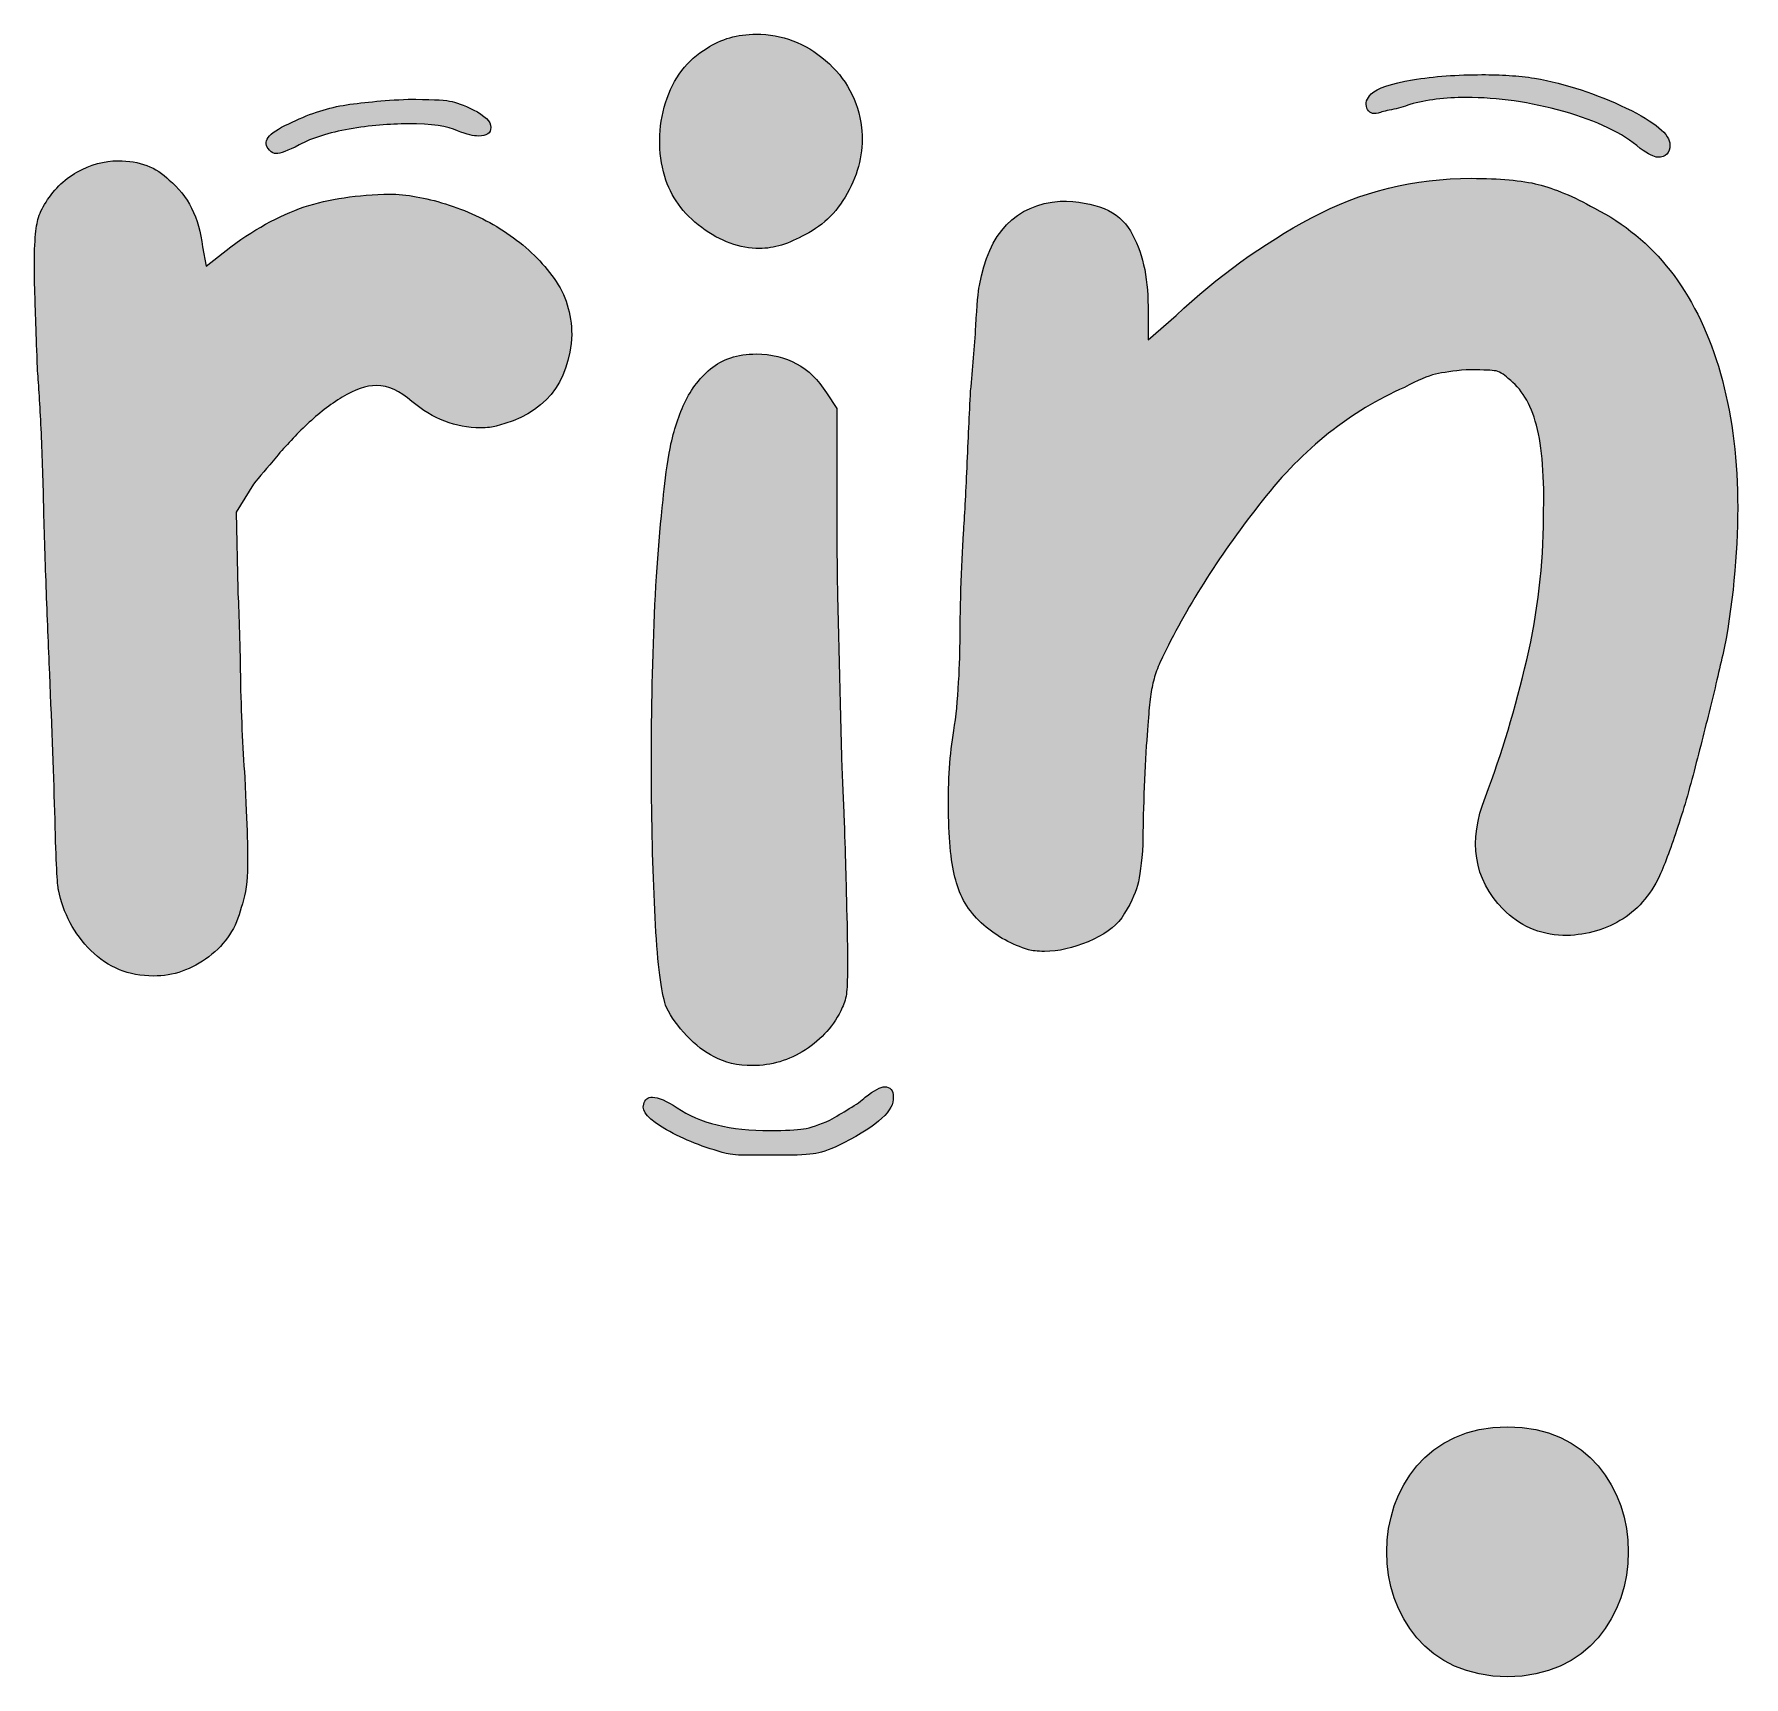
# Model space of a CAD drawing. Header units: inches. Extents: x 96 to 984, y -1025 to -55.
# Drawn here: x 314.3 to 487.4, y -897.5 to -731.1 of the extents above; entities that cross this region are included whole.
import ezdxf

# ---------------------------------------------------------------- set-up
doc = ezdxf.new("R2010")
doc.units = ezdxf.units.IN
doc.header["$MEASUREMENT"] = 0
doc.layers.add('Layer 1', color=7, linetype='Continuous')

# ---------------------------------------------------------------- blocks, each defined once
blk = doc.blocks.new('block 2')
at = {"layer": 'Layer 1', "true_color": 0x71020c}
h = blk.add_hatch(color=16, dxfattribs=at)
h.dxf.hatch_style = 2
edge = h.paths.add_edge_path()
edge.add_spline(control_points=[(381.92, -750.68), (383.82, -752.1), (385.78, -752.81), (387.79, -752.81), (389.22, -752.81), (390.76, -752.34), (392.42, -751.39), (394.32, -750.44), (395.8, -748.93), (396.87, -746.85), (397.94, -744.78), (398.35, -742.67), (398.11, -740.54), (397.76, -737.81), (396.54, -735.55), (394.47, -733.77), (392.39, -731.99), (390.05, -731.1), (387.44, -731.1), (385.54, -731.1), (383.88, -731.58), (382.46, -732.53), (380.44, -733.71), (379.04, -735.55), (378.27, -738.04), (377.5, -740.54), (377.47, -743.03), (378.18, -745.52), (378.78, -747.54), (380.02, -749.25), (381.92, -750.68)], knot_values=[0, 0, 0, 0, 1, 1, 1, 2, 2, 2, 3, 3, 3, 4, 4, 4, 5, 5, 5, 6, 6, 6, 7, 7, 7, 8, 8, 8, 9, 9, 9, 10, 10, 10, 10], degree=3, periodic=1)
h = blk.add_hatch(color=16, dxfattribs=at)
h.dxf.hatch_style = 2
edge = h.paths.add_edge_path()
edge.add_spline(control_points=[(450.43, -739.11), (450.67, -738.99), (451.12, -738.87), (451.77, -738.75), (452.42, -738.64), (453.04, -738.46), (453.64, -738.22), (454.47, -737.99), (455.36, -737.81), (456.31, -737.69), (457.26, -737.57), (458.26, -737.51), (459.33, -737.51), (462.54, -737.51), (465.83, -737.99), (469.21, -738.93), (472.59, -739.88), (475.17, -741.13), (476.95, -742.67), (477.78, -743.26), (478.37, -743.56), (478.73, -743.56), (479.56, -743.56), (479.97, -743.15), (479.97, -742.32), (479.97, -741.25), (478.49, -740), (475.53, -738.58), (472.56, -737.15), (469.47, -736.15), (466.27, -735.55), (465.44, -735.43), (464.58, -735.35), (463.69, -735.28), (462.8, -735.23), (461.88, -735.2), (460.93, -735.2), (458.44, -735.2), (456.1, -735.37), (453.9, -735.73), (451.71, -736.09), (450.31, -736.56), (449.72, -737.15), (449.25, -737.63), (449.1, -738.1), (449.28, -738.58), (449.46, -739.05), (449.84, -739.23), (450.43, -739.11)], knot_values=[0, 0, 0, 0, 1, 1, 1, 2, 2, 2, 3, 3, 3, 4, 4, 4, 5, 5, 5, 6, 6, 6, 7, 7, 7, 8, 8, 8, 9, 9, 9, 10, 10, 10, 11, 11, 11, 12, 12, 12, 13, 13, 13, 14, 14, 14, 15, 15, 15, 16, 16, 16, 16], degree=3, periodic=1)
h = blk.add_hatch(color=16, dxfattribs=at)
h.dxf.hatch_style = 2
edge = h.paths.add_edge_path()
edge.add_spline(control_points=[(340.11, -740.18), (337.97, -741.13), (337.32, -742.02), (338.15, -742.85), (338.38, -743.09), (338.62, -743.2), (338.86, -743.2), (339.21, -743.2), (339.99, -742.91), (341.17, -742.32), (342.48, -741.6), (344.17, -741.07), (346.24, -740.71), (348.32, -740.36), (350.31, -740.18), (352.2, -740.18), (354.58, -740.18), (356.24, -740.42), (357.19, -740.89), (358.14, -741.25), (358.85, -741.42), (359.32, -741.42), (360.15, -741.42), (360.57, -741.13), (360.57, -740.54), (360.57, -739.94), (359.97, -739.35), (358.79, -738.75), (357.84, -738.28), (357.04, -737.99), (356.39, -737.87), (355.73, -737.75), (354.34, -737.69), (352.2, -737.69), (349.6, -737.81), (347.4, -738.02), (345.62, -738.31), (343.84, -738.61), (342, -739.23), (340.11, -740.18)], knot_values=[0, 0, 0, 0, 1, 1, 1, 2, 2, 2, 3, 3, 3, 4, 4, 4, 5, 5, 5, 6, 6, 6, 7, 7, 7, 8, 8, 8, 9, 9, 9, 10, 10, 10, 11, 11, 11, 12, 12, 12, 13, 13, 13, 13], degree=3, periodic=1)
h = blk.add_hatch(color=16, dxfattribs=at)
h.dxf.hatch_style = 2
edge = h.paths.add_edge_path()
edge.add_spline(control_points=[(362.53, -751.48), (360.75, -750.23), (358.82, -749.25), (356.74, -748.54), (354.67, -747.83), (352.74, -747.42), (350.96, -747.3), (347.64, -747.3), (344.7, -747.68), (342.15, -748.45), (339.6, -749.23), (336.96, -750.62), (334.23, -752.63), (334.23, -752.63), (331.74, -754.59), (331.74, -754.59), (331.74, -754.59), (331.38, -752.63), (331.38, -752.63), (331.03, -749.67), (329.9, -747.42), (328, -745.87), (326.7, -744.57), (324.98, -743.92), (322.84, -743.92), (321.42, -743.92), (320.02, -744.3), (318.66, -745.07), (317.29, -745.85), (316.2, -746.94), (315.37, -748.36), (315.01, -748.96), (314.77, -749.52), (314.66, -750.06), (314.54, -750.59), (314.45, -751.39), (314.39, -752.46), (314.33, -753.53), (314.33, -755.04), (314.39, -757), (314.45, -758.95), (314.54, -761.6), (314.66, -764.91), (314.77, -766.34), (314.89, -768.24), (315.01, -770.61), (315.13, -772.98), (315.22, -775.56), (315.28, -778.35), (315.34, -781.14), (315.43, -784.04), (315.55, -787.07), (315.66, -790.1), (315.78, -793.03), (315.9, -795.88), (316.14, -801.46), (316.32, -806.38), (316.44, -810.65), (316.55, -814.92), (316.67, -817.3), (316.79, -817.77), (317.26, -820.14), (318.36, -822.19), (320.08, -823.91), (321.8, -825.63), (323.91, -826.49), (326.4, -826.49), (328.42, -826.49), (330.29, -825.84), (332.01, -824.53), (333.73, -823.22), (334.82, -821.56), (335.3, -819.55), (335.66, -818.6), (335.86, -817.38), (335.92, -815.9), (335.98, -814.42), (335.89, -811.24), (335.66, -806.38), (335.42, -803.29), (335.27, -799.88), (335.21, -796.15), (335.15, -792.41), (335.06, -789.47), (334.94, -787.34), (334.94, -787.34), (334.77, -779.51), (334.77, -779.51), (334.77, -779.51), (336.54, -776.66), (336.54, -776.66), (337.14, -775.95), (337.91, -775.03), (338.86, -773.9), (339.81, -772.78), (340.84, -771.68), (341.97, -770.61), (343.1, -769.54), (344.29, -768.62), (345.53, -767.85), (346.78, -767.08), (347.93, -766.69), (349, -766.69), (350.19, -766.69), (351.38, -767.23), (352.56, -768.3), (354.7, -770.07), (357.01, -770.97), (359.5, -770.97), (360.21, -770.97), (360.75, -770.91), (361.1, -770.79), (365.97, -769.6), (368.52, -766.52), (368.76, -761.53), (368.76, -759.4), (368.16, -757.5), (366.98, -755.84), (365.79, -754.18), (364.31, -752.72), (362.53, -751.48)], knot_values=[0, 0, 0, 0, 1, 1, 1, 2, 2, 2, 3, 3, 3, 4, 4, 4, 5, 5, 5, 6, 6, 6, 7, 7, 7, 8, 8, 8, 9, 9, 9, 10, 10, 10, 11, 11, 11, 12, 12, 12, 13, 13, 13, 14, 14, 14, 15, 15, 15, 16, 16, 16, 17, 17, 17, 18, 18, 18, 19, 19, 19, 20, 20, 20, 21, 21, 21, 22, 22, 22, 23, 23, 23, 24, 24, 24, 25, 25, 25, 26, 26, 26, 27, 27, 27, 28, 28, 28, 29, 29, 29, 30, 30, 30, 31, 31, 31, 32, 32, 32, 33, 33, 33, 34, 34, 34, 35, 35, 35, 36, 36, 36, 37, 37, 37, 38, 38, 38, 39, 39, 39, 40, 40, 40, 40], degree=3, periodic=1)
h = blk.add_hatch(color=16, dxfattribs=at)
h.dxf.hatch_style = 2
edge = h.paths.add_edge_path()
edge.add_spline(control_points=[(472.32, -748.72), (470.19, -747.54), (468.29, -746.73), (466.63, -746.32), (464.97, -745.9), (462.71, -745.7), (459.86, -745.7), (454.05, -745.7), (448.65, -747.03), (443.67, -749.7), (438.69, -752.37), (434.12, -755.66), (429.97, -759.58), (429.97, -759.58), (427.12, -762.07), (427.12, -762.07), (427.12, -762.07), (427.12, -758.69), (427.12, -758.69), (427.12, -755.6), (426.53, -753.05), (425.34, -751.03), (424.16, -749.02), (421.78, -748.01), (418.22, -748.01), (413.71, -748.36), (410.99, -751.21), (410.04, -756.55), (409.92, -757.15), (409.8, -758.51), (409.68, -760.64), (409.56, -762.78), (409.39, -764.98), (409.15, -767.23), (409.03, -769.6), (408.91, -772.18), (408.79, -774.97), (408.67, -777.76), (408.55, -779.98), (408.44, -781.64), (408.32, -783.3), (408.23, -785.2), (408.17, -787.34), (408.11, -789.47), (408.08, -791.25), (408.08, -792.67), (408.08, -793.98), (408.02, -795.55), (407.9, -797.39), (407.78, -799.23), (407.61, -800.8), (407.37, -802.11), (407.01, -804.48), (406.86, -807.21), (406.92, -810.29), (406.98, -813.38), (407.25, -815.63), (407.73, -817.06), (408.2, -818.72), (409.12, -820.14), (410.48, -821.32), (411.85, -822.51), (413.36, -823.34), (415.02, -823.82), (415.38, -823.94), (415.91, -823.99), (416.62, -823.99), (418.05, -823.99), (419.53, -823.67), (421.07, -823.01), (422.61, -822.37), (423.74, -821.56), (424.45, -820.61), (425.28, -819.31), (425.82, -818.21), (426.05, -817.32), (426.29, -816.43), (426.47, -815.04), (426.59, -813.14), (426.59, -812.19), (426.62, -810.74), (426.68, -808.78), (426.74, -806.82), (426.83, -804.95), (426.94, -803.17), (427.06, -801.63), (427.15, -800.45), (427.21, -799.62), (427.27, -798.79), (427.36, -798.08), (427.48, -797.48), (427.59, -796.89), (427.74, -796.32), (427.92, -795.79), (428.1, -795.26), (428.37, -794.63), (428.72, -793.92), (431.21, -788.82), (434.53, -783.63), (438.69, -778.35), (442.84, -773.07), (447.65, -769.25), (453.1, -766.87), (454.41, -766.16), (455.45, -765.71), (456.22, -765.54), (456.99, -765.36), (458.02, -765.21), (459.33, -765.09), (460.76, -765.09), (461.7, -765.12), (462.18, -765.18), (462.65, -765.24), (463.13, -765.51), (463.6, -765.98), (464.91, -766.93), (465.85, -768.5), (466.45, -770.7), (467.04, -772.9), (467.28, -776.01), (467.16, -780.04), (467.16, -784.79), (466.6, -789.59), (465.47, -794.45), (464.34, -799.32), (462.95, -803.95), (461.29, -808.33), (459.51, -812.85), (460.1, -816.64), (463.07, -819.72), (464.73, -821.39), (466.75, -822.28), (469.12, -822.39), (471.25, -822.39), (473.18, -821.89), (474.9, -820.88), (476.62, -819.87), (477.96, -818.36), (478.91, -816.34), (479.5, -815.04), (480.12, -813.38), (480.77, -811.36), (481.43, -809.35), (482.05, -807.18), (482.64, -804.87), (483.24, -802.55), (483.8, -800.3), (484.34, -798.1), (484.87, -795.91), (485.31, -793.98), (485.67, -792.32), (487.45, -781.52), (487.18, -772.33), (484.87, -764.74), (482.55, -757.15), (478.37, -751.81), (472.32, -748.72)], knot_values=[0, 0, 0, 0, 1, 1, 1, 2, 2, 2, 3, 3, 3, 4, 4, 4, 5, 5, 5, 6, 6, 6, 7, 7, 7, 8, 8, 8, 9, 9, 9, 10, 10, 10, 11, 11, 11, 12, 12, 12, 13, 13, 13, 14, 14, 14, 15, 15, 15, 16, 16, 16, 17, 17, 17, 18, 18, 18, 19, 19, 19, 20, 20, 20, 21, 21, 21, 22, 22, 22, 23, 23, 23, 24, 24, 24, 25, 25, 25, 26, 26, 26, 27, 27, 27, 28, 28, 28, 29, 29, 29, 30, 30, 30, 31, 31, 31, 32, 32, 32, 33, 33, 33, 34, 34, 34, 35, 35, 35, 36, 36, 36, 37, 37, 37, 38, 38, 38, 39, 39, 39, 40, 40, 40, 41, 41, 41, 42, 42, 42, 43, 43, 43, 44, 44, 44, 45, 45, 45, 46, 46, 46, 47, 47, 47, 48, 48, 48, 49, 49, 49, 50, 50, 50, 51, 51, 51, 52, 52, 52, 52], degree=3, periodic=1)
h = blk.add_hatch(color=16, dxfattribs=at)
h.dxf.hatch_style = 2
edge = h.paths.add_edge_path()
edge.add_spline(control_points=[(376.85, -808.6), (376.91, -813.64), (377.05, -818.12), (377.29, -822.04), (377.53, -825.95), (377.89, -828.5), (378.36, -829.69), (378.83, -830.64), (379.52, -831.59), (380.41, -832.54), (381.3, -833.48), (382.22, -834.2), (383.17, -834.67), (384.24, -835.26), (385.54, -835.56), (387.08, -835.56), (388.98, -835.56), (390.76, -835.03), (392.42, -833.96), (394.08, -832.89), (395.33, -831.47), (396.16, -829.69), (396.39, -829.21), (396.54, -828.68), (396.6, -828.09), (396.66, -827.5), (396.69, -826.52), (396.69, -825.15), (396.69, -823.79), (396.66, -821.95), (396.6, -819.63), (396.54, -817.32), (396.45, -814.15), (396.33, -810.11), (396.22, -808.22), (396.13, -806.11), (396.07, -803.8), (396.01, -801.48), (395.95, -799.08), (395.89, -796.59), (395.83, -794.1), (395.77, -791.67), (395.71, -789.29), (395.65, -786.92), (395.62, -784.79), (395.62, -782.89), (395.62, -782.89), (395.62, -769.01), (395.62, -769.01), (395.62, -769.01), (394.56, -767.41), (394.56, -767.41), (392.89, -764.8), (390.52, -763.49), (387.44, -763.49), (385.54, -763.49), (384, -764), (382.81, -765), (381.62, -766.01), (380.7, -767.26), (380.05, -768.74), (379.4, -770.22), (378.92, -771.83), (378.63, -773.54), (378.33, -775.27), (378.12, -776.84), (378.01, -778.26), (377.53, -782.53), (377.2, -787.4), (377.03, -792.85), (376.85, -798.31), (376.79, -803.56), (376.85, -808.6)], knot_values=[0, 0, 0, 0, 1, 1, 1, 2, 2, 2, 3, 3, 3, 4, 4, 4, 5, 5, 5, 6, 6, 6, 7, 7, 7, 8, 8, 8, 9, 9, 9, 10, 10, 10, 11, 11, 11, 12, 12, 12, 13, 13, 13, 14, 14, 14, 15, 15, 15, 16, 16, 16, 17, 17, 17, 18, 18, 18, 19, 19, 19, 20, 20, 20, 21, 21, 21, 22, 22, 22, 23, 23, 23, 24, 24, 24, 24], degree=3, periodic=1)
h = blk.add_hatch(color=16, dxfattribs=at)
h.dxf.hatch_style = 2
edge = h.paths.add_edge_path()
edge.add_spline(control_points=[(400.43, -837.7), (400.07, -837.7), (399.42, -838.05), (398.47, -838.76), (398.11, -839.12), (397.58, -839.51), (396.87, -839.92), (396.16, -840.34), (395.51, -840.72), (394.91, -841.08), (393.85, -841.55), (392.95, -841.85), (392.24, -841.97), (391.53, -842.08), (390.4, -842.14), (388.86, -842.14), (384.83, -842.14), (381.68, -841.37), (379.43, -839.83), (378.36, -839.12), (377.53, -838.76), (376.94, -838.76), (376.46, -838.76), (376.17, -839), (376.05, -839.48), (375.81, -840.19), (376.58, -841.05), (378.36, -842.06), (380.14, -843.06), (382.16, -843.87), (384.41, -844.46), (384.88, -844.58), (385.66, -844.64), (386.73, -844.64), (387.79, -844.64), (388.86, -844.64), (389.93, -844.64), (391.59, -844.64), (392.78, -844.58), (393.49, -844.46), (394.2, -844.34), (395.15, -843.98), (396.33, -843.39), (399.78, -841.61), (401.44, -840.07), (401.32, -838.76), (401.32, -838.05), (401.02, -837.7), (400.43, -837.7)], knot_values=[0, 0, 0, 0, 1, 1, 1, 2, 2, 2, 3, 3, 3, 4, 4, 4, 5, 5, 5, 6, 6, 6, 7, 7, 7, 8, 8, 8, 9, 9, 9, 10, 10, 10, 11, 11, 11, 12, 12, 12, 13, 13, 13, 14, 14, 14, 15, 15, 15, 16, 16, 16, 16], degree=3, periodic=1)
h = blk.add_hatch(color=16, dxfattribs=at)
h.dxf.hatch_style = 2
edge = h.paths.add_edge_path()
edge.add_spline(control_points=[(463.52, -872.14), (447.23, -872.14), (447.2, -897.46), (463.52, -897.46), (479.81, -897.46), (479.84, -872.14), (463.52, -872.14)], knot_values=[0, 0, 0, 0, 1, 1, 1, 2, 2, 2, 2], degree=3, periodic=1)
at = {"layer": 'Layer 1', "lineweight": 0}
for points, knots in [([(381.92, -750.68), (383.82, -752.1), (385.78, -752.81), (387.79, -752.81), (389.22, -752.81), (390.76, -752.34), (392.42, -751.39), (394.32, -750.44), (395.8, -748.93), (396.87, -746.85), (397.94, -744.78), (398.35, -742.67), (398.11, -740.54), (397.76, -737.81), (396.54, -735.55), (394.47, -733.77), (392.39, -731.99), (390.05, -731.1), (387.44, -731.1), (385.54, -731.1), (383.88, -731.58), (382.46, -732.53), (380.44, -733.71), (379.04, -735.55), (378.27, -738.04), (377.5, -740.54), (377.47, -743.03), (378.18, -745.52), (378.78, -747.54), (380.02, -749.25), (381.92, -750.68)], [0, 0, 0, 0, 1, 1, 1, 2, 2, 2, 3, 3, 3, 4, 4, 4, 5, 5, 5, 6, 6, 6, 7, 7, 7, 8, 8, 8, 9, 9, 9, 10, 10, 10, 10]), ([(450.43, -739.11), (450.67, -738.99), (451.12, -738.87), (451.77, -738.75), (452.42, -738.64), (453.04, -738.46), (453.64, -738.22), (454.47, -737.99), (455.36, -737.81), (456.31, -737.69), (457.26, -737.57), (458.26, -737.51), (459.33, -737.51), (462.54, -737.51), (465.83, -737.99), (469.21, -738.93), (472.59, -739.88), (475.17, -741.13), (476.95, -742.67), (477.78, -743.26), (478.37, -743.56), (478.73, -743.56), (479.56, -743.56), (479.97, -743.15), (479.97, -742.32), (479.97, -741.25), (478.49, -740), (475.53, -738.58), (472.56, -737.15), (469.47, -736.15), (466.27, -735.55), (465.44, -735.43), (464.58, -735.35), (463.69, -735.28), (462.8, -735.23), (461.88, -735.2), (460.93, -735.2), (458.44, -735.2), (456.1, -735.37), (453.9, -735.73), (451.71, -736.09), (450.31, -736.56), (449.72, -737.15), (449.25, -737.63), (449.1, -738.1), (449.28, -738.58), (449.46, -739.05), (449.84, -739.23), (450.43, -739.11)], [0, 0, 0, 0, 1, 1, 1, 2, 2, 2, 3, 3, 3, 4, 4, 4, 5, 5, 5, 6, 6, 6, 7, 7, 7, 8, 8, 8, 9, 9, 9, 10, 10, 10, 11, 11, 11, 12, 12, 12, 13, 13, 13, 14, 14, 14, 15, 15, 15, 16, 16, 16, 16]), ([(340.11, -740.18), (337.97, -741.13), (337.32, -742.02), (338.15, -742.85), (338.38, -743.09), (338.62, -743.2), (338.86, -743.2), (339.21, -743.2), (339.99, -742.91), (341.17, -742.32), (342.48, -741.6), (344.17, -741.07), (346.24, -740.71), (348.32, -740.36), (350.31, -740.18), (352.2, -740.18), (354.58, -740.18), (356.24, -740.42), (357.19, -740.89), (358.14, -741.25), (358.85, -741.42), (359.32, -741.42), (360.15, -741.42), (360.57, -741.13), (360.57, -740.54), (360.57, -739.94), (359.97, -739.35), (358.79, -738.75), (357.84, -738.28), (357.04, -737.99), (356.39, -737.87), (355.73, -737.75), (354.34, -737.69), (352.2, -737.69), (349.6, -737.81), (347.4, -738.02), (345.62, -738.31), (343.84, -738.61), (342, -739.23), (340.11, -740.18)], [0, 0, 0, 0, 1, 1, 1, 2, 2, 2, 3, 3, 3, 4, 4, 4, 5, 5, 5, 6, 6, 6, 7, 7, 7, 8, 8, 8, 9, 9, 9, 10, 10, 10, 11, 11, 11, 12, 12, 12, 13, 13, 13, 13]), ([(362.53, -751.48), (360.75, -750.23), (358.82, -749.25), (356.74, -748.54), (354.67, -747.83), (352.74, -747.42), (350.96, -747.3), (347.64, -747.3), (344.7, -747.68), (342.15, -748.45), (339.6, -749.23), (336.96, -750.62), (334.23, -752.63), (334.23, -752.63), (331.74, -754.59), (331.74, -754.59), (331.74, -754.59), (331.38, -752.63), (331.38, -752.63), (331.03, -749.67), (329.9, -747.42), (328, -745.87), (326.7, -744.57), (324.98, -743.92), (322.84, -743.92), (321.42, -743.92), (320.02, -744.3), (318.66, -745.07), (317.29, -745.85), (316.2, -746.94), (315.37, -748.36), (315.01, -748.96), (314.77, -749.52), (314.66, -750.06), (314.54, -750.59), (314.45, -751.39), (314.39, -752.46), (314.33, -753.53), (314.33, -755.04), (314.39, -757), (314.45, -758.95), (314.54, -761.6), (314.66, -764.91), (314.77, -766.34), (314.89, -768.24), (315.01, -770.61), (315.13, -772.98), (315.22, -775.56), (315.28, -778.35), (315.34, -781.14), (315.43, -784.04), (315.55, -787.07), (315.66, -790.1), (315.78, -793.03), (315.9, -795.88), (316.14, -801.46), (316.32, -806.38), (316.44, -810.65), (316.55, -814.92), (316.67, -817.3), (316.79, -817.77), (317.26, -820.14), (318.36, -822.19), (320.08, -823.91), (321.8, -825.63), (323.91, -826.49), (326.4, -826.49), (328.42, -826.49), (330.29, -825.84), (332.01, -824.53), (333.73, -823.22), (334.82, -821.56), (335.3, -819.55), (335.66, -818.6), (335.86, -817.38), (335.92, -815.9), (335.98, -814.42), (335.89, -811.24), (335.66, -806.38), (335.42, -803.29), (335.27, -799.88), (335.21, -796.15), (335.15, -792.41), (335.06, -789.47), (334.94, -787.34), (334.94, -787.34), (334.77, -779.51), (334.77, -779.51), (334.77, -779.51), (336.54, -776.66), (336.54, -776.66), (337.14, -775.95), (337.91, -775.03), (338.86, -773.9), (339.81, -772.78), (340.84, -771.68), (341.97, -770.61), (343.1, -769.54), (344.29, -768.62), (345.53, -767.85), (346.78, -767.08), (347.93, -766.69), (349, -766.69), (350.19, -766.69), (351.38, -767.23), (352.56, -768.3), (354.7, -770.07), (357.01, -770.97), (359.5, -770.97), (360.21, -770.97), (360.75, -770.91), (361.1, -770.79), (365.97, -769.6), (368.52, -766.52), (368.76, -761.53), (368.76, -759.4), (368.16, -757.5), (366.98, -755.84), (365.79, -754.18), (364.31, -752.72), (362.53, -751.48)], [0, 0, 0, 0, 1, 1, 1, 2, 2, 2, 3, 3, 3, 4, 4, 4, 5, 5, 5, 6, 6, 6, 7, 7, 7, 8, 8, 8, 9, 9, 9, 10, 10, 10, 11, 11, 11, 12, 12, 12, 13, 13, 13, 14, 14, 14, 15, 15, 15, 16, 16, 16, 17, 17, 17, 18, 18, 18, 19, 19, 19, 20, 20, 20, 21, 21, 21, 22, 22, 22, 23, 23, 23, 24, 24, 24, 25, 25, 25, 26, 26, 26, 27, 27, 27, 28, 28, 28, 29, 29, 29, 30, 30, 30, 31, 31, 31, 32, 32, 32, 33, 33, 33, 34, 34, 34, 35, 35, 35, 36, 36, 36, 37, 37, 37, 38, 38, 38, 39, 39, 39, 40, 40, 40, 40]), ([(472.32, -748.72), (470.19, -747.54), (468.29, -746.73), (466.63, -746.32), (464.97, -745.9), (462.71, -745.7), (459.86, -745.7), (454.05, -745.7), (448.65, -747.03), (443.67, -749.7), (438.69, -752.37), (434.12, -755.66), (429.97, -759.58), (429.97, -759.58), (427.12, -762.07), (427.12, -762.07), (427.12, -762.07), (427.12, -758.69), (427.12, -758.69), (427.12, -755.6), (426.53, -753.05), (425.34, -751.03), (424.16, -749.02), (421.78, -748.01), (418.22, -748.01), (413.71, -748.36), (410.99, -751.21), (410.04, -756.55), (409.92, -757.15), (409.8, -758.51), (409.68, -760.64), (409.56, -762.78), (409.39, -764.98), (409.15, -767.23), (409.03, -769.6), (408.91, -772.18), (408.79, -774.97), (408.67, -777.76), (408.55, -779.98), (408.44, -781.64), (408.32, -783.3), (408.23, -785.2), (408.17, -787.34), (408.11, -789.47), (408.08, -791.25), (408.08, -792.67), (408.08, -793.98), (408.02, -795.55), (407.9, -797.39), (407.78, -799.23), (407.61, -800.8), (407.37, -802.11), (407.01, -804.48), (406.86, -807.21), (406.92, -810.29), (406.98, -813.38), (407.25, -815.63), (407.73, -817.06), (408.2, -818.72), (409.12, -820.14), (410.48, -821.32), (411.85, -822.51), (413.36, -823.34), (415.02, -823.82), (415.38, -823.94), (415.91, -823.99), (416.62, -823.99), (418.05, -823.99), (419.53, -823.67), (421.07, -823.01), (422.61, -822.37), (423.74, -821.56), (424.45, -820.61), (425.28, -819.31), (425.82, -818.21), (426.05, -817.32), (426.29, -816.43), (426.47, -815.04), (426.59, -813.14), (426.59, -812.19), (426.62, -810.74), (426.68, -808.78), (426.74, -806.82), (426.83, -804.95), (426.94, -803.17), (427.06, -801.63), (427.15, -800.45), (427.21, -799.62), (427.27, -798.79), (427.36, -798.08), (427.48, -797.48), (427.59, -796.89), (427.74, -796.32), (427.92, -795.79), (428.1, -795.26), (428.37, -794.63), (428.72, -793.92), (431.21, -788.82), (434.53, -783.63), (438.69, -778.35), (442.84, -773.07), (447.65, -769.25), (453.1, -766.87), (454.41, -766.16), (455.45, -765.71), (456.22, -765.54), (456.99, -765.36), (458.02, -765.21), (459.33, -765.09), (460.76, -765.09), (461.7, -765.12), (462.18, -765.18), (462.65, -765.24), (463.13, -765.51), (463.6, -765.98), (464.91, -766.93), (465.85, -768.5), (466.45, -770.7), (467.04, -772.9), (467.28, -776.01), (467.16, -780.04), (467.16, -784.79), (466.6, -789.59), (465.47, -794.45), (464.34, -799.32), (462.95, -803.95), (461.29, -808.33), (459.51, -812.85), (460.1, -816.64), (463.07, -819.72), (464.73, -821.39), (466.75, -822.28), (469.12, -822.39), (471.25, -822.39), (473.18, -821.89), (474.9, -820.88), (476.62, -819.87), (477.96, -818.36), (478.91, -816.34), (479.5, -815.04), (480.12, -813.38), (480.77, -811.36), (481.43, -809.35), (482.05, -807.18), (482.64, -804.87), (483.24, -802.55), (483.8, -800.3), (484.34, -798.1), (484.87, -795.91), (485.31, -793.98), (485.67, -792.32), (487.45, -781.52), (487.18, -772.33), (484.87, -764.74), (482.55, -757.15), (478.37, -751.81), (472.32, -748.72)], [0, 0, 0, 0, 1, 1, 1, 2, 2, 2, 3, 3, 3, 4, 4, 4, 5, 5, 5, 6, 6, 6, 7, 7, 7, 8, 8, 8, 9, 9, 9, 10, 10, 10, 11, 11, 11, 12, 12, 12, 13, 13, 13, 14, 14, 14, 15, 15, 15, 16, 16, 16, 17, 17, 17, 18, 18, 18, 19, 19, 19, 20, 20, 20, 21, 21, 21, 22, 22, 22, 23, 23, 23, 24, 24, 24, 25, 25, 25, 26, 26, 26, 27, 27, 27, 28, 28, 28, 29, 29, 29, 30, 30, 30, 31, 31, 31, 32, 32, 32, 33, 33, 33, 34, 34, 34, 35, 35, 35, 36, 36, 36, 37, 37, 37, 38, 38, 38, 39, 39, 39, 40, 40, 40, 41, 41, 41, 42, 42, 42, 43, 43, 43, 44, 44, 44, 45, 45, 45, 46, 46, 46, 47, 47, 47, 48, 48, 48, 49, 49, 49, 50, 50, 50, 51, 51, 51, 52, 52, 52, 52]), ([(376.85, -808.6), (376.91, -813.64), (377.05, -818.12), (377.29, -822.04), (377.53, -825.95), (377.89, -828.5), (378.36, -829.69), (378.83, -830.64), (379.52, -831.59), (380.41, -832.54), (381.3, -833.48), (382.22, -834.2), (383.17, -834.67), (384.24, -835.26), (385.54, -835.56), (387.08, -835.56), (388.98, -835.56), (390.76, -835.03), (392.42, -833.96), (394.08, -832.89), (395.33, -831.47), (396.16, -829.69), (396.39, -829.21), (396.54, -828.68), (396.6, -828.09), (396.66, -827.5), (396.69, -826.52), (396.69, -825.15), (396.69, -823.79), (396.66, -821.95), (396.6, -819.63), (396.54, -817.32), (396.45, -814.15), (396.33, -810.11), (396.22, -808.22), (396.13, -806.11), (396.07, -803.8), (396.01, -801.48), (395.95, -799.08), (395.89, -796.59), (395.83, -794.1), (395.77, -791.67), (395.71, -789.29), (395.65, -786.92), (395.62, -784.79), (395.62, -782.89), (395.62, -782.89), (395.62, -769.01), (395.62, -769.01), (395.62, -769.01), (394.56, -767.41), (394.56, -767.41), (392.89, -764.8), (390.52, -763.49), (387.44, -763.49), (385.54, -763.49), (384, -764), (382.81, -765), (381.62, -766.01), (380.7, -767.26), (380.05, -768.74), (379.4, -770.22), (378.92, -771.83), (378.63, -773.54), (378.33, -775.27), (378.12, -776.84), (378.01, -778.26), (377.53, -782.53), (377.2, -787.4), (377.03, -792.85), (376.85, -798.31), (376.79, -803.56), (376.85, -808.6)], [0, 0, 0, 0, 1, 1, 1, 2, 2, 2, 3, 3, 3, 4, 4, 4, 5, 5, 5, 6, 6, 6, 7, 7, 7, 8, 8, 8, 9, 9, 9, 10, 10, 10, 11, 11, 11, 12, 12, 12, 13, 13, 13, 14, 14, 14, 15, 15, 15, 16, 16, 16, 17, 17, 17, 18, 18, 18, 19, 19, 19, 20, 20, 20, 21, 21, 21, 22, 22, 22, 23, 23, 23, 24, 24, 24, 24]), ([(400.43, -837.7), (400.07, -837.7), (399.42, -838.05), (398.47, -838.76), (398.11, -839.12), (397.58, -839.51), (396.87, -839.92), (396.16, -840.34), (395.51, -840.72), (394.91, -841.08), (393.85, -841.55), (392.95, -841.85), (392.24, -841.97), (391.53, -842.08), (390.4, -842.14), (388.86, -842.14), (384.83, -842.14), (381.68, -841.37), (379.43, -839.83), (378.36, -839.12), (377.53, -838.76), (376.94, -838.76), (376.46, -838.76), (376.17, -839), (376.05, -839.48), (375.81, -840.19), (376.58, -841.05), (378.36, -842.06), (380.14, -843.06), (382.16, -843.87), (384.41, -844.46), (384.88, -844.58), (385.66, -844.64), (386.73, -844.64), (387.79, -844.64), (388.86, -844.64), (389.93, -844.64), (391.59, -844.64), (392.78, -844.58), (393.49, -844.46), (394.2, -844.34), (395.15, -843.98), (396.33, -843.39), (399.78, -841.61), (401.44, -840.07), (401.32, -838.76), (401.32, -838.05), (401.02, -837.7), (400.43, -837.7)], [0, 0, 0, 0, 1, 1, 1, 2, 2, 2, 3, 3, 3, 4, 4, 4, 5, 5, 5, 6, 6, 6, 7, 7, 7, 8, 8, 8, 9, 9, 9, 10, 10, 10, 11, 11, 11, 12, 12, 12, 13, 13, 13, 14, 14, 14, 15, 15, 15, 16, 16, 16, 16]), ([(463.52, -872.14), (447.23, -872.14), (447.2, -897.46), (463.52, -897.46), (479.81, -897.46), (479.84, -872.14), (463.52, -872.14)], [0, 0, 0, 0, 1, 1, 1, 2, 2, 2, 2])]:
    blk.add_open_spline(points, degree=3, knots=knots, dxfattribs=at)

msp = doc.modelspace()

# ---------------------------------------------------------------- block references
at = {"layer": 'Layer 1'}
msp.add_blockref('block 2', (0, 0), dxfattribs=at)

doc.saveas('drawing.dxf')
